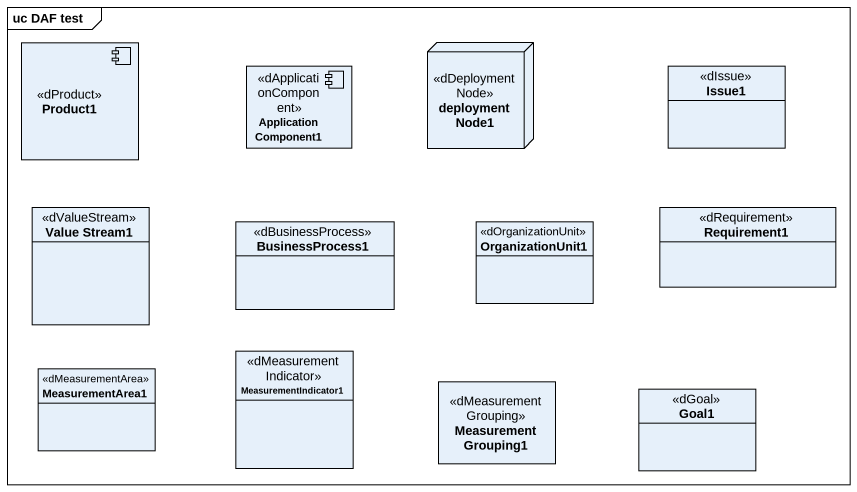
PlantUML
@startuml
mainframe uc DAF test
allowmixing
hide circle
hide empty members
component Product1 <<dProduct>>
component "Application Component1" as Application_Component1 <<dApplicationComponent>>
node "deployment Node1" as deployment_Node1 <<dDeploymentNode>>
class Issue1 <<dIssue>>
class "Value Stream1" as Value_Stream1 <<dValueStream>>
class BusinessProcess1 <<dBusinessProcess>>
class OrganizationUnit1 <<dOrganizationUnit>>
class Requirement1 <<dRequirement>>
class MeasurementIndicator1 <<dMeasurementIndicator>>
class MeasurementArea1 <<dMeasurementArea>>
class MeasurementGrouping1 <<dMeasurementGrouping>>
class Goal1 <<dGoal>>
@enduml
